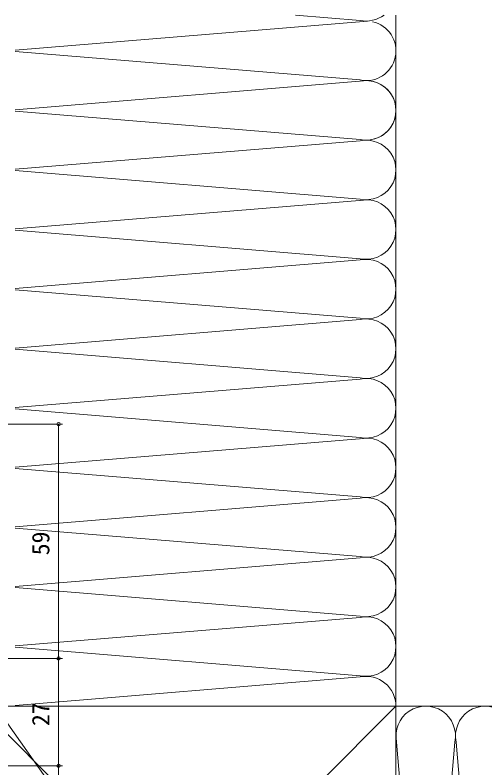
# Model space of a CAD drawing. Units: millimetres, scale not verified. Extents: x -693 to 693, y -1120 to 1122.
# Drawn here: x 247.1 to 365.5, y 631.2 to 820.8 of the extents above; entities that cross this region are included whole.
import ezdxf
from ezdxf.enums import TextEntityAlignment as Align

# ---------------------------------------------------------------- set-up
doc = ezdxf.new("R2010")
doc.units = ezdxf.units.MM
doc.header["$LTSCALE"] = 4
for name, color, linetype, lineweight in [('0-4_YKK_12', 3, 'Continuous', 18), ('0-5_YKK_13', 3, 'Continuous', 9), ('0-8_YKK_A1', 6, 'Continuous', 9)]:
    doc.layers.add(name, color=color, linetype=linetype, lineweight=lineweight)
doc.styles.add('ＭＳ ゴシック', font='')
doc.styles.get('ＭＳ ゴシック').set_extended_font_data('MS Gothic')

msp = doc.modelspace()

# ---------------------------------------------------------------- linework, layer by layer
at = {"layer": '0-4_YKK_12'}
msp.add_lwpolyline([(343.069, 541.807), (343.069, 646.807), (238.069, 646.807), (238.069, 541.807)], close=True, dxfattribs=at)
at = {"layer": '0-5_YKK_13'}
for p, q in [((247.101, 811.965), (335.875, 819.301)), ((334.037, 819.465), (317.791, 820.808)), ((343.069, 646.807), (343.069, 820.808)), ((334.037, 804.465), (247.101, 811.649)), ((247.101, 796.965), (335.875, 804.301)), ((334.037, 789.465), (247.101, 796.649)), ((247.101, 781.965), (334.037, 789.149)), ((247.101, 781.649), (334.037, 774.465)), ((247.101, 766.965), (335.875, 774.301)), ((334.037, 759.465), (247.101, 766.649)), ((247.101, 751.965), (334.037, 759.149)), ((334.037, 744.465), (247.101, 751.649)), ((247.101, 736.965), (334.037, 744.149)), ((247.101, 736.649), (334.037, 729.465)), ((247.101, 721.965), (334.037, 729.149)), ((247.101, 721.649), (334.037, 714.465)), ((247.101, 706.965), (335.875, 714.301)), ((334.037, 699.465), (247.101, 706.649)), ((247.101, 691.965), (334.037, 699.149)), ((334.037, 684.465), (247.101, 691.649)), ((247.101, 676.965), (334.037, 684.149)), ((247.101, 676.649), (334.037, 669.465)), ((334.037, 669.149), (247.101, 661.965)), ((247.101, 661.649), (334.037, 654.465)), ((247.101, 646.965), (334.037, 654.149)), ((238.069, 646.807), (274.736, 610.14)), ((311.765, 615.504), (343.069, 646.807)), ((343.069, 646.807), (428.069, 646.807)), ((343.227, 637.776), (350.411, 550.839)), ((357.911, 637.776), (350.727, 550.839)), ((365.411, 550.839), (358.227, 637.776))]:
    msp.add_line(p, q, dxfattribs=at)
for centre, start, end in [((335.569, 826.807), 258.21646, 306.8765), ((335.569, 811.807), 258.21646, 77.74978), ((335.569, 796.807), 258.21646, 101.78354), ((335.569, 796.807), 258.21646, 77.74978), ((335.569, 781.807), 258.21646, 101.78354), ((335.569, 766.807), 258.21646, 101.78364), ((335.569, 751.807), 258.21646, 101.78354), ((335.569, 736.807), 258.21646, 101.78354), ((335.569, 721.807), 258.21646, 101.78354), ((335.569, 706.807), 258.21646, 101.78364), ((335.569, 691.807), 258.21646, 101.78354), ((335.569, 676.807), 258.21646, 101.78354), ((335.569, 661.807), 258.21646, 101.78354), ((335.569, 646.807), 0, 101.78354), ((350.569, 639.307), 348.21649, 191.78353), ((365.569, 639.307), 348.21649, 191.78353)]:
    msp.add_arc(centre, 7.5, start, end, dxfattribs=at)
at = {"layer": '0-8_YKK_A1'}
for p, q in [((171.269, 717.807), (259.069, 717.807)), ((258.069, 658.807), (258.069, 717.807)), ((203.169, 658.807), (259.069, 658.807)), ((203.269, 658.807), (259.069, 658.807)), ((258.069, 631.807), (258.069, 658.807)), ((176.269, 631.807), (259.069, 631.807)), ((176.269, 631.807), (259.069, 631.807)), ((258.069, 616.807), (258.069, 631.807))]:
    msp.add_line(p, q, dxfattribs=at)
msp.add_lwpolyline([(224.069, 672.335), (225.049, 670.946), (271.786, 604.691), (333.366, 604.691)], dxfattribs=at)
for centre in [(258.069, 717.807), (258.069, 658.807), (258.069, 658.807), (258.069, 631.807), (258.069, 631.807)]:
    msp.add_circle(centre, 0.425, dxfattribs=at)

# ---------------------------------------------------------------- texts
at = {"layer": '0-8_YKK_A1', "style": 'ＭＳ ゴシック'}
for s, p in [('59', (257.069, 684.787)), ('27', (257.069, 641.787))]:
    msp.add_text(s, height=4.399, rotation=90, dxfattribs=at).set_placement(p, align=Align.BOTTOM_LEFT)

doc.saveas('drawing.dxf')
